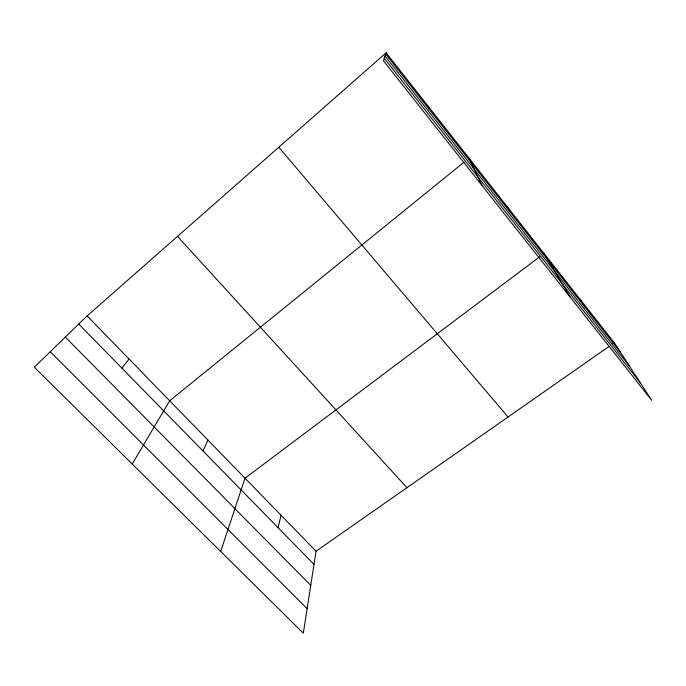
<?xml version="1.0" encoding="UTF-8"?>
<svg xmlns="http://www.w3.org/2000/svg" width="686" height="686" viewBox="0 0 686 686"><rect width="100%" height="100%" fill="white"/><g stroke="black" fill="none" stroke-linecap="round" stroke-linejoin="round"><path stroke-width="1.03" d="M609.117 346.396L316.057 551.218L303.323 633.195L34.3 367.216L87.122 315.92L386.124 52.805L614.313 342.768L651.7 400.324L383.448 60.745L386.124 52.805M278.104 527.706L281.046 515.237M220.678 551.484L245.013 478.202L539.822 256.71M203.005 450.994L207.901 440.06M132.209 464.01L169.674 400.77L464.122 162.119M121.911 368.159L129.054 359.018M612.581 343.978L614.313 342.768M50.267 351.712L307.139 608.671M65.324 337.092L310.758 585.347M78.744 324.058L314.008 564.381M87.122 315.92L316.057 551.218M177.502 236.396L406.952 487.695M278.79 147.258L508.052 417.037M385.712 54.04L620.221 351.867M385.035 56.038L629.705 366.461M384.271 58.31L640.364 382.874M579.764 298.864L584.806 306.891M544.075 253.511L570.212 297.167M507.186 206.632L510.298 212.257M469.027 158.149L482.087 185.606M428.321 106.424L429.179 109.246"/></g></svg>
